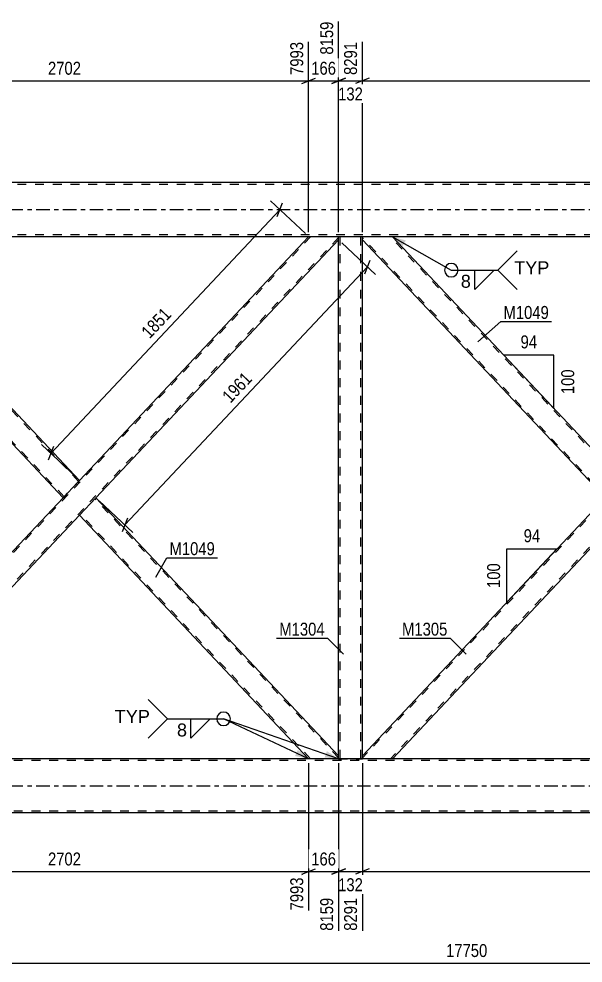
# Model space of a CAD drawing. Header units: millimetres. Extents: x -55 to 786, y -436 to 158.
# Drawn here: x 254.1 to 379, y -166.9 to 42.2 of the extents above; entities that cross this region are included whole.
import ezdxf

# ---------------------------------------------------------------- set-up
doc = ezdxf.new("R2010")
doc.units = ezdxf.units.MM
doc.linetypes.add('DXK_LINE_DOT2', pattern=[3.9198, 1.9599, -1.9599])
doc.linetypes.add('DXK_LINE_DOT3', pattern=[5.9187, 2.979, -0.9799, 0.9799, -0.9799])
doc.styles.add('Arial', font='ARIAL.TTF', dxfattribs={"height": 0.2})
doc.styles.add('Arial Narrow', font='ARIALN.TTF', dxfattribs={"height": 0.2})

# ---------------------------------------------------------------- blocks, each defined once
blk = doc.blocks.new('Part-761543994-4674 - 4531')
at = {"color": 7, "linetype": 'DXK_LINE_DOT2'}
for p, q in [((706.54, 5.6), (44.9, 5.6)), ((706.54, -5.6), (44.9, -5.6))]:
    blk.add_line(p, q, dxfattribs=at)
at = {"color": 2, "linetype": 'Continuous'}
for p, q in [((441.04, 6), (214.04, 6)), ((706.54, -6), (205.14, -6))]:
    blk.add_line(p, q, dxfattribs=at)
at = {"color": 7, "linetype": 'DXK_LINE_DOT3'}
blk.add_line((44.9, 0), (706.54, 0), dxfattribs=at)
blk = doc.blocks.new('Part-761543994-4669 - 4531')
at = {"color": 7, "linetype": 'DXK_LINE_DOT2'}
for p, q in [((666.54, -122), (44.9, -122)), ((666.54, -121.6), (89.94, -121.6)), ((666.54, -133.2), (44.9, -133.2))]:
    blk.add_line(p, q, dxfattribs=at)
at = {"color": 2, "linetype": 'Continuous'}
for p, q in [((441.04, -121.6), (214.04, -121.6)), ((661.74, -133.6), (44.9, -133.6))]:
    blk.add_line(p, q, dxfattribs=at)
at = {"color": 7, "linetype": 'DXK_LINE_DOT3'}
blk.add_line((44.9, -127.6), (666.54, -127.6), dxfattribs=at)
blk = doc.blocks.new('Part-761543994-4727 - 4531')
at = {"color": 2, "linetype": 'Continuous'}
for p, q in [((271.17, -63.8), (267.54, -67.65)), ((324.9, -120.94), (271.17, -63.8)), ((318.27, -121.6), (267.54, -67.65)), ((324.9, -121.6), (324.9, -120.94))]:
    blk.add_line(p, q, dxfattribs=at)
at = {"color": 7, "linetype": 'DXK_LINE_DOT2'}
for p, q in [((324.9, -121.41), (270.95, -64.03)), ((267.76, -67.42), (267.78, -67.4)), ((318.71, -121.6), (267.76, -67.42)), ((324.9, -121.6), (318.27, -121.6))]:
    blk.add_line(p, q, dxfattribs=at)
blk = doc.blocks.new('Part-761543994-4762 - 4531')
at = {"color": 7, "linetype": 'DXK_LINE_DOT2'}
for p, q in [((330.18, -6), (324.9, -6)), ((324.9, -6.66), (324.9, -6)), ((325.22, -121.6), (325.22, -6)), ((329.86, -121.6), (329.86, -6)), ((330.18, -6.66), (330.18, -6)), ((324.9, -121.6), (324.9, -120.94)), ((330.18, -121.6), (330.18, -120.94)), ((324.9, -121.6), (330.18, -121.6))]:
    blk.add_line(p, q, dxfattribs=at)
at = {"color": 2, "linetype": 'Continuous'}
for p, q in [((324.9, -120.94), (324.9, -6.66)), ((330.18, -120.94), (330.18, -6.66))]:
    blk.add_line(p, q, dxfattribs=at)
blk = doc.blocks.new('Part-761543994-4807 - 4531')
at = {"color": 2, "linetype": 'Continuous'}
for p, q in [((330.18, -6.66), (330.18, -6)), ((387.54, -59.95), (336.81, -6)), ((383.92, -63.8), (330.18, -6.66)), ((387.1, -60.41), (383.92, -63.8)), ((387.54, -59.95), (387.1, -60.41))]:
    blk.add_line(p, q, dxfattribs=at)
at = {"color": 7, "linetype": 'DXK_LINE_DOT2'}
for p, q in [((336.81, -6), (330.18, -6)), ((384.14, -63.57), (330.18, -6.19)), ((387.32, -60.18), (336.37, -6)), ((387.51, -59.98), (387.1, -60.41)), ((384.14, -63.57), (384.15, -63.55))]:
    blk.add_line(p, q, dxfattribs=at)
blk = doc.blocks.new('Part-761543994-4812 - 4531')
at = {"color": 7, "linetype": 'DXK_LINE_DOT2'}
for p, q in [((438.71, -6), (330.18, -121.41)), ((444.9, -6.19), (336.37, -121.6)), ((444.9, -6), (438.27, -6)), ((387.54, -59.95), (383.92, -63.8)), ((391.17, -63.8), (387.54, -67.65)), ((336.81, -121.6), (330.18, -121.6))]:
    blk.add_line(p, q, dxfattribs=at)
at = {"color": 2, "linetype": 'Continuous'}
for p, q in [((438.27, -6), (387.54, -59.95)), ((444.9, -6.66), (444.9, -6)), ((444.9, -6.66), (391.17, -63.8)), ((330.18, -120.94), (383.92, -63.8)), ((387.54, -67.65), (336.81, -121.6)), ((330.18, -121.6), (330.18, -120.94))]:
    blk.add_line(p, q, dxfattribs=at)
blk = doc.blocks.new('Part-761543994-4817 - 4531')
at = {"color": 2, "linetype": 'Continuous'}
for p, q in [((210.18, -6.66), (210.18, -6)), ((267.54, -59.95), (216.81, -6)), ((263.92, -63.8), (210.18, -6.66)), ((267.1, -60.41), (263.92, -63.8)), ((267.54, -59.95), (267.1, -60.41))]:
    blk.add_line(p, q, dxfattribs=at)
at = {"color": 7, "linetype": 'DXK_LINE_DOT2'}
for p, q in [((216.81, -6), (210.18, -6)), ((264.14, -63.57), (210.18, -6.19)), ((267.32, -60.18), (216.37, -6)), ((267.51, -59.98), (267.1, -60.41)), ((264.14, -63.57), (264.15, -63.55))]:
    blk.add_line(p, q, dxfattribs=at)
blk = doc.blocks.new('Part-761543994-4822 - 4531')
at = {"color": 7, "linetype": 'DXK_LINE_DOT2'}
for p, q in [((318.71, -6), (210.18, -121.41)), ((324.9, -6.19), (216.37, -121.6)), ((324.9, -6), (318.27, -6)), ((267.54, -59.95), (263.92, -63.8)), ((271.17, -63.8), (267.54, -67.65)), ((210.18, -120.94), (211.01, -120.06)), ((210.18, -121.6), (210.18, -120.94)), ((216.81, -121.6), (210.18, -121.6))]:
    blk.add_line(p, q, dxfattribs=at)
at = {"color": 2, "linetype": 'Continuous'}
for p, q in [((318.27, -6), (267.54, -59.95)), ((324.9, -6.66), (324.9, -6)), ((324.9, -6.66), (271.17, -63.8)), ((263.92, -63.8), (211.01, -120.06)), ((267.54, -67.65), (216.81, -121.6))]:
    blk.add_line(p, q, dxfattribs=at)
blk = doc.blocks.new('StraightDimension-761543994-14170 - 4531')
at = {"color": 7, "linetype": 'Continuous'}
for p, q in [((210.18, -122.6), (210.18, -159.69)), ((318.27, -122.6), (318.27, -155.19)), ((211.68, -145.98), (208.68, -147.18)), ((316.77, -147.18), (319.77, -145.98)), ((210.18, -146.58), (318.27, -146.58))]:
    blk.add_line(p, q, dxfattribs=at)
at = {"color": 0}
blk.add_wipeout([(268.48, -145.83), (268.48, -141.63), (259.97, -141.63), (259.97, -145.83)], dxfattribs=at)
at = {"color": 0, "linetype": 'Continuous'}
blk.add_wipeout([(317.67, -147.28), (313.47, -147.28), (313.47, -155.79), (317.67, -155.79)], dxfattribs=at)
at = {"color": 3, "style": 'Arial Narrow'}
blk.add_text('2702', height=2.863, dxfattribs=at).set_placement((260.57, -145.23))
at = {"color": 3, "linetype": 'Continuous', "style": 'Arial Narrow'}
blk.add_text('7993', height=2.863, rotation=90.0002, dxfattribs=at).set_placement((317.07, -155.19))
blk = doc.blocks.new('AngleDimension-761543994-14487 - 4531')
at = {"color": 7, "linetype": 'Continuous'}
for p, q in [((362.15, -75.14), (373.25, -75.14)), ((362.15, -86.94), (373.25, -75.14)), ((362.15, -86.94), (362.15, -75.14)), ((371.3, -77.22), (373.25, -75.14))]:
    blk.add_line(p, q, dxfattribs=at)
at = {"color": 0}
for points in [[(370.13, -74.24), (370.13, -70.04), (365.28, -70.04), (365.28, -74.24)], [(361.25, -77.7), (357.05, -77.7), (357.05, -84.38), (361.25, -84.38)]]:
    blk.add_wipeout(points, dxfattribs=at)
at = {"color": 3, "style": 'Arial Narrow'}
blk.add_text('94', height=2.863, dxfattribs=at).set_placement((365.88, -73.64))
blk.add_text('100', height=2.863, rotation=90.0002, dxfattribs=at).set_placement((360.65, -83.78))
blk = doc.blocks.new('StraightDimension-761543994-14586 - 4531')
at = {"color": 7, "linetype": 'Continuous'}
blk.add_line((-1, -166.85), (707.54, -166.85), dxfattribs=at)
at = {"color": 0}
blk.add_wipeout([(358.44, -166.1), (358.44, -161.9), (348.1, -161.9), (348.1, -166.1)], dxfattribs=at)
at = {"color": 3, "style": 'Arial Narrow'}
blk.add_text('17750', height=2.863, dxfattribs=at).set_placement((348.7, -165.5))
blk = doc.blocks.new('StraightDimension-761543994-5291 - 4531')
at = {"color": 7, "linetype": 'Continuous'}
for p, q in [((317.55, -5.31), (309.85, 1.92)), ((311.34, -1.53), (312.52, 1.47)), ((261.19, -53.98), (311.93, -0.03)), ((266.81, -59.26), (259.12, -52.02)), ((261.78, -52.47), (260.6, -55.48))]:
    blk.add_line(p, q, dxfattribs=at)
at = {"color": 0}
blk.add_wipeout([(288.93, -23.39), (285.87, -20.51), (280.04, -26.71), (283.1, -29.59)], dxfattribs=at)
at = {"color": 3, "style": 'Arial Narrow'}
blk.add_text('1851', height=2.863, rotation=46.7591, dxfattribs=at).set_placement((283.07, -28.74))
blk = doc.blocks.new('StraightDimension-761543994-5380 - 4531')
at = {"color": 7, "linetype": 'Continuous'}
for p, q in [((325.63, -7.35), (333.06, -14.33)), ((330.72, -14.19), (331.9, -11.18)), ((277.57, -69.83), (331.31, -12.69)), ((271.89, -64.49), (279.32, -71.47)), ((278.16, -68.32), (276.98, -71.33))]:
    blk.add_line(p, q, dxfattribs=at)
at = {"color": 0}
blk.add_wipeout([(306.81, -37.64), (303.75, -34.77), (297.92, -40.97), (300.98, -43.84)], dxfattribs=at)
at = {"color": 3, "style": 'Arial Narrow'}
blk.add_text('1961', height=2.863, rotation=46.7591, dxfattribs=at).set_placement((300.95, -43))
blk = doc.blocks.new('StraightDimension-761543994-9784 - 4531')
at = {"color": 7, "linetype": 'Continuous'}
for p, q in [((438.27, -5), (438.27, 38.97)), ((330.18, -5), (330.18, 37.14)), ((331.68, 29.13), (328.68, 27.93)), ((330.18, 28.53), (438.27, 28.53)), ((436.77, 27.93), (439.77, 29.13))]:
    blk.add_line(p, q, dxfattribs=at)
at = {"color": 0, "linetype": 'Continuous'}
blk.add_wipeout([(437.67, 39.57), (433.47, 39.57), (433.47, 29.23), (437.67, 29.23)], dxfattribs=at)
at = {"color": 0}
blk.add_wipeout([(388.48, 29.28), (388.48, 33.48), (379.97, 33.48), (379.97, 29.28)], dxfattribs=at)
at = {"color": 3, "linetype": 'Continuous', "style": 'Arial Narrow'}
blk.add_text('10993', height=2.863, rotation=90.0002, dxfattribs=at).set_placement((437.07, 29.83))
at = {"color": 3, "style": 'Arial Narrow'}
blk.add_text('2702', height=2.863, dxfattribs=at).set_placement((380.57, 29.88))
blk = doc.blocks.new('StraightDimension-761543994-9785 - 4531')
at = {"color": 7, "linetype": 'Continuous'}
for p, q in [((324.9, -5), (324.9, 41.64)), ((330.18, -5), (330.18, 37.14)), ((323.4, 27.93), (326.4, 29.13)), ((324.9, 28.53), (330.18, 28.53)), ((331.68, 29.13), (328.68, 27.93))]:
    blk.add_line(p, q, dxfattribs=at)
at = {"color": 0, "linetype": 'Continuous'}
blk.add_wipeout([(329.58, 37.74), (325.38, 37.74), (325.38, 29.23), (329.58, 29.23)], dxfattribs=at)
at = {"color": 0}
blk.add_wipeout([(330.88, 23.58), (330.88, 27.78), (324.2, 27.78), (324.2, 23.58)], dxfattribs=at)
at = {"color": 3, "linetype": 'Continuous', "style": 'Arial Narrow'}
blk.add_text('8291', height=2.863, rotation=90.0002, dxfattribs=at).set_placement((328.98, 29.83))
at = {"color": 3, "style": 'Arial Narrow'}
blk.add_text('132', height=2.863, dxfattribs=at).set_placement((324.8, 24.18))
blk = doc.blocks.new('StraightDimension-761543994-9786 - 4531')
at = {"color": 7, "linetype": 'Continuous'}
for p, q in [((324.9, -5), (324.9, 41.64)), ((318.27, -5), (318.27, 37.14)), ((316.77, 27.93), (319.77, 29.13)), ((318.27, 28.53), (324.9, 28.53)), ((326.4, 29.13), (323.4, 27.93))]:
    blk.add_line(p, q, dxfattribs=at)
at = {"color": 0}
blk.add_wipeout([(324.93, 29.28), (324.93, 33.48), (318.25, 33.48), (318.25, 29.28)], dxfattribs=at)
at = {"color": 0, "linetype": 'Continuous'}
blk.add_wipeout([(324.3, 42.24), (320.1, 42.24), (320.1, 33.73), (324.3, 33.73)], dxfattribs=at)
at = {"color": 3, "linetype": 'Continuous', "style": 'Arial Narrow'}
blk.add_text('8159', height=2.863, rotation=90.0002, dxfattribs=at).set_placement((323.7, 34.33))
at = {"color": 3, "style": 'Arial Narrow'}
blk.add_text('166', height=2.863, dxfattribs=at).set_placement((318.85, 29.88))
blk = doc.blocks.new('StraightDimension-761543994-9787 - 4531')
at = {"color": 7, "linetype": 'Continuous'}
for p, q in [((210.18, -5), (210.18, 37.14)), ((318.27, -5), (318.27, 37.14)), ((211.68, 29.13), (208.68, 27.93)), ((210.18, 28.53), (318.27, 28.53)), ((316.77, 27.93), (319.77, 29.13))]:
    blk.add_line(p, q, dxfattribs=at)
at = {"color": 0, "linetype": 'Continuous'}
blk.add_wipeout([(317.67, 37.74), (313.47, 37.74), (313.47, 29.23), (317.67, 29.23)], dxfattribs=at)
at = {"color": 0}
blk.add_wipeout([(268.48, 29.28), (268.48, 33.48), (259.97, 33.48), (259.97, 29.28)], dxfattribs=at)
at = {"color": 3, "linetype": 'Continuous', "style": 'Arial Narrow'}
blk.add_text('7993', height=2.863, rotation=90.0002, dxfattribs=at).set_placement((317.07, 29.83))
at = {"color": 3, "style": 'Arial Narrow'}
blk.add_text('2702', height=2.863, dxfattribs=at).set_placement((260.57, 29.88))
blk = doc.blocks.new('StraightDimension-761543994-14167 - 4531')
at = {"color": 7, "linetype": 'Continuous'}
for p, q in [((330.18, -122.6), (330.18, -159.69)), ((438.27, -122.6), (438.27, -157.02)), ((331.68, -145.98), (328.68, -147.18)), ((436.77, -147.18), (439.77, -145.98)), ((330.18, -146.58), (438.27, -146.58))]:
    blk.add_line(p, q, dxfattribs=at)
at = {"color": 0}
blk.add_wipeout([(388.48, -145.83), (388.48, -141.63), (379.97, -141.63), (379.97, -145.83)], dxfattribs=at)
at = {"color": 0, "linetype": 'Continuous'}
blk.add_wipeout([(437.67, -147.28), (433.47, -147.28), (433.47, -157.62), (437.67, -157.62)], dxfattribs=at)
at = {"color": 3, "style": 'Arial Narrow'}
blk.add_text('2702', height=2.863, dxfattribs=at).set_placement((380.57, -145.23))
at = {"color": 3, "linetype": 'Continuous', "style": 'Arial Narrow'}
blk.add_text('10993', height=2.863, rotation=90.0002, dxfattribs=at).set_placement((437.07, -157.02))
blk = doc.blocks.new('StraightDimension-761543994-14168 - 4531')
at = {"color": 7, "linetype": 'Continuous'}
for p, q in [((324.9, -122.6), (324.9, -159.69)), ((330.18, -122.6), (330.18, -159.69)), ((323.4, -147.18), (326.4, -145.98)), ((331.68, -145.98), (328.68, -147.18)), ((324.9, -146.58), (330.18, -146.58))]:
    blk.add_line(p, q, dxfattribs=at)
at = {"color": 0}
blk.add_wipeout([(330.88, -151.53), (330.88, -147.33), (324.2, -147.33), (324.2, -151.53)], dxfattribs=at)
at = {"color": 0, "linetype": 'Continuous'}
blk.add_wipeout([(329.58, -151.78), (325.38, -151.78), (325.38, -160.29), (329.58, -160.29)], dxfattribs=at)
at = {"color": 3, "style": 'Arial Narrow'}
blk.add_text('132', height=2.863, dxfattribs=at).set_placement((324.8, -150.93))
at = {"color": 3, "linetype": 'Continuous', "style": 'Arial Narrow'}
blk.add_text('8291', height=2.863, rotation=90.0002, dxfattribs=at).set_placement((328.98, -159.69))
blk = doc.blocks.new('StraightDimension-761543994-14169 - 4531')
at = {"color": 7, "linetype": 'Continuous'}
for p, q in [((318.27, -122.6), (318.27, -155.19)), ((324.9, -122.6), (324.9, -159.69)), ((316.77, -147.18), (319.77, -145.98)), ((326.4, -145.98), (323.4, -147.18)), ((318.27, -146.58), (324.9, -146.58))]:
    blk.add_line(p, q, dxfattribs=at)
at = {"color": 0}
blk.add_wipeout([(324.93, -145.83), (324.93, -141.63), (318.25, -141.63), (318.25, -145.83)], dxfattribs=at)
at = {"color": 0, "linetype": 'Continuous'}
blk.add_wipeout([(324.3, -151.78), (320.1, -151.78), (320.1, -160.29), (324.3, -160.29)], dxfattribs=at)
at = {"color": 3, "style": 'Arial Narrow'}
blk.add_text('166', height=2.863, dxfattribs=at).set_placement((318.85, -145.23))
at = {"color": 3, "linetype": 'Continuous', "style": 'Arial Narrow'}
blk.add_text('8159', height=2.863, rotation=90.0002, dxfattribs=at).set_placement((323.7, -159.69))
blk = doc.blocks.new('AngleDimension-761543994-14473 - 4531')
at = {"color": 7, "linetype": 'Continuous'}
for p, q in [((364.5, -35.44), (361.47, -32.22)), ((372.56, -32.22), (361.47, -32.22)), ((372.56, -44.02), (361.47, -32.22)), ((372.56, -44.02), (372.56, -32.22))]:
    blk.add_line(p, q, dxfattribs=at)
at = {"color": 0}
for points in [[(369.44, -31.32), (369.44, -27.12), (364.59, -27.12), (364.59, -31.32)], [(377.66, -34.78), (373.46, -34.78), (373.46, -41.46), (377.66, -41.46)]]:
    blk.add_wipeout(points, dxfattribs=at)
at = {"color": 3, "style": 'Arial Narrow'}
blk.add_text('94', height=2.863, dxfattribs=at).set_placement((365.19, -30.72))
blk.add_text('100', height=2.863, rotation=90.0002, dxfattribs=at).set_placement((377.06, -40.86))
blk = doc.blocks.new('Mark-761543994-4723 - 4531')
at = {"color": 0}
blk.add_wipeout([(297.53, -76.51), (297.53, -73.51), (287.48, -73.51), (287.48, -76.51)], dxfattribs=at)
blk.add_wipeout([(297.53, -76.51), (297.53, -73.51), (287.48, -73.51), (287.48, -76.51)], dxfattribs=at)
at = {"color": 30, "linetype": 'Continuous'}
for p, q in [((284.47, -81.35), (286.88, -77.11)), ((286.88, -77.11), (298.13, -77.11))]:
    blk.add_line(p, q, dxfattribs=at)
at = {"color": 3, "style": 'Arial Narrow'}
blk.add_text('M1049', height=2.863, dxfattribs=at).set_placement((287.48, -76.51))
blk = doc.blocks.new('Mark-761543994-4758 - 4531')
at = {"color": 0}
blk.add_wipeout([(321.83, -94.33), (321.83, -91.33), (311.78, -91.33), (311.78, -94.33)], dxfattribs=at)
blk.add_wipeout([(321.83, -94.33), (321.83, -91.33), (311.78, -91.33), (311.78, -94.33)], dxfattribs=at)
at = {"color": 30, "linetype": 'Continuous'}
for p in [(311.18, -94.93), (325.97, -98.47)]:
    blk.add_line(p, (322.43, -94.93), dxfattribs=at)
at = {"color": 3, "style": 'Arial Narrow'}
blk.add_text('M1304', height=2.863, dxfattribs=at).set_placement((311.78, -94.33))
blk = doc.blocks.new('Mark-761543994-4803 - 4531')
at = {"color": 0}
blk.add_wipeout([(371.46, -24.2), (371.46, -21.2), (361.41, -21.2), (361.41, -24.2)], dxfattribs=at)
blk.add_wipeout([(371.46, -24.2), (371.46, -21.2), (361.41, -21.2), (361.41, -24.2)], dxfattribs=at)
at = {"color": 30, "linetype": 'Continuous'}
for p, q in [((355.74, -29.25), (360.81, -24.8)), ((360.81, -24.8), (372.06, -24.8))]:
    blk.add_line(p, q, dxfattribs=at)
at = {"color": 3, "style": 'Arial Narrow'}
blk.add_text('M1049', height=2.863, dxfattribs=at).set_placement((361.41, -24.2))
blk = doc.blocks.new('Mark-761543994-4808 - 4531')
at = {"color": 0}
blk.add_wipeout([(349, -94.33), (349, -91.33), (338.95, -91.33), (338.95, -94.33)], dxfattribs=at)
blk.add_wipeout([(349, -94.33), (349, -91.33), (338.95, -91.33), (338.95, -94.33)], dxfattribs=at)
at = {"color": 30, "linetype": 'Continuous'}
for p in [(338.35, -94.93), (353.14, -98.47)]:
    blk.add_line(p, (349.6, -94.93), dxfattribs=at)
at = {"color": 3, "style": 'Arial Narrow'}
blk.add_text('M1305', height=2.863, dxfattribs=at).set_placement((338.95, -94.33))
blk = doc.blocks.new('WeldMark-761543994-6102 - 4531')
at = {"linetype": 'Continuous'}
for points in [[(315.88, -119.65), (318.27, -121.6), (315.24, -121)], [(322.31, -119.91), (324.9, -121.6), (321.82, -121.32)]]:
    blk.add_hatch(color=30, dxfattribs=at).paths.add_polyline_path(points)
at = {"color": 3, "linetype": 'Continuous'}
for q in [(282.74, -108.48), (282.74, -117.05)]:
    blk.add_line((287.02, -112.76), q, dxfattribs=at)
at = {"color": 30, "linetype": 'Continuous'}
for p in [(324.9, -121.6), (318.27, -121.6)]:
    blk.add_line(p, (299.44, -112.76), dxfattribs=at)
at = {"color": 3, "linetype": 'Continuous'}
for start, end in [(90, 270), (270, 90)]:
    blk.add_arc((299.44, -112.76), 1.5, start, end, dxfattribs=at)
at = {"color": 0}
blk.add_wipeout([(291.54, -116.86), (291.54, -113.46), (288.92, -113.46), (288.92, -116.86)], dxfattribs=at)
at = {"color": 30, "linetype": 'Continuous'}
blk.add_line((287.02, -112.76), (299.44, -112.76), dxfattribs=at)
at = {"color": 3, "linetype": 'Continuous'}
for p, q in [((292.2, -112.76), (296.49, -112.76)), ((296.49, -112.76), (292.2, -117.05)), ((292.2, -117.05), (292.2, -112.76))]:
    blk.add_line(p, q, dxfattribs=at)
at = {"color": 3, "style": 'Arial'}
blk.add_text('8', height=2.87, dxfattribs=at).set_placement((289.12, -116.66))
at = {"color": 0, "linetype": 'Continuous'}
blk.add_wipeout([(283.12, -113.66), (283.12, -110.66), (275.35, -110.66), (275.35, -113.66)], dxfattribs=at)
blk.add_wipeout([(283.12, -113.66), (283.12, -110.66), (275.35, -110.66), (275.35, -113.66)], dxfattribs=at)
at = {"color": 3, "linetype": 'Continuous', "style": 'Arial'}
blk.add_text('TYP', height=2.865, dxfattribs=at).set_placement((275.35, -113.66))
blk = doc.blocks.new('WeldMark-761543994-6142 - 4531')
at = {"linetype": 'Continuous'}
blk.add_hatch(color=30, dxfattribs=at).paths.add_polyline_path([(339.05, -8.13), (336.81, -6), (339.79, -6.83)])
at = {"color": 30, "linetype": 'Continuous'}
blk.add_line((336.81, -6), (349.85, -13.4), dxfattribs=at)
at = {"color": 3, "linetype": 'Continuous'}
for q in [(364.46, -9.11), (364.46, -17.69)]:
    blk.add_line((360.17, -13.4), q, dxfattribs=at)
blk.add_arc((349.85, -13.4), 1.5, 90, 270, dxfattribs=at)
at = {"color": 0}
blk.add_wipeout([(354.37, -17.5), (354.37, -14.1), (351.75, -14.1), (351.75, -17.5)], dxfattribs=at)
at = {"color": 30, "linetype": 'Continuous'}
blk.add_line((349.85, -13.4), (360.17, -13.4), dxfattribs=at)
at = {"color": 3, "linetype": 'Continuous'}
for p, q in [((355.03, -13.4), (359.32, -13.4)), ((359.32, -13.4), (355.03, -17.69)), ((355.03, -17.69), (355.03, -13.4))]:
    blk.add_line(p, q, dxfattribs=at)
blk.add_arc((349.85, -13.4), 1.5, 270, 90, dxfattribs=at)
at = {"color": 3, "style": 'Arial'}
blk.add_text('8', height=2.87, dxfattribs=at).set_placement((351.95, -17.3))
at = {"color": 0, "linetype": 'Continuous'}
blk.add_wipeout([(371.55, -14.3), (371.55, -11.3), (363.77, -11.3), (363.77, -14.3)], dxfattribs=at)
blk.add_wipeout([(371.55, -14.3), (371.55, -11.3), (363.77, -11.3), (363.77, -14.3)], dxfattribs=at)
at = {"color": 3, "linetype": 'Continuous', "style": 'Arial'}
blk.add_text('TYP', height=2.865, dxfattribs=at).set_placement((363.77, -14.3))

msp = doc.modelspace()

# ---------------------------------------------------------------- block references
for name in ['Part-761543994-4674 - 4531', 'Part-761543994-4817 - 4531', 'Part-761543994-4822 - 4531', 'Part-761543994-4762 - 4531', 'Part-761543994-4807 - 4531', 'Part-761543994-4812 - 4531', 'Part-761543994-4727 - 4531', 'Part-761543994-4669 - 4531']:
    msp.add_blockref(name, (0, 0))

# ---------------------------------------------------------------- next in the draw order: block references
for name in ['StraightDimension-761543994-9784 - 4531', 'AngleDimension-761543994-14487 - 4531', 'StraightDimension-761543994-14170 - 4531']:
    msp.add_blockref(name, (0, 0))

# ---------------------------------------------------------------- next in the draw order: block references
for name in ['StraightDimension-761543994-9785 - 4531', 'StraightDimension-761543994-14586 - 4531']:
    msp.add_blockref(name, (0, 0))

# ---------------------------------------------------------------- next in the draw order: block references
for name in ['StraightDimension-761543994-5291 - 4531', 'WeldMark-761543994-6142 - 4531', 'AngleDimension-761543994-14473 - 4531', 'Mark-761543994-4723 - 4531', 'Mark-761543994-4758 - 4531', 'Mark-761543994-4808 - 4531', 'StraightDimension-761543994-14167 - 4531']:
    msp.add_blockref(name, (0, 0))

# ---------------------------------------------------------------- next in the draw order: block references
for name in ['StraightDimension-761543994-9786 - 4531', 'StraightDimension-761543994-5380 - 4531', 'Mark-761543994-4803 - 4531', 'StraightDimension-761543994-14168 - 4531']:
    msp.add_blockref(name, (0, 0))

# ---------------------------------------------------------------- next in the draw order: block references
for name in ['StraightDimension-761543994-9787 - 4531', 'StraightDimension-761543994-14169 - 4531']:
    msp.add_blockref(name, (0, 0))

# ---------------------------------------------------------------- next in the draw order: block references
msp.add_blockref('WeldMark-761543994-6102 - 4531', (0, 0))

doc.saveas('drawing.dxf')
